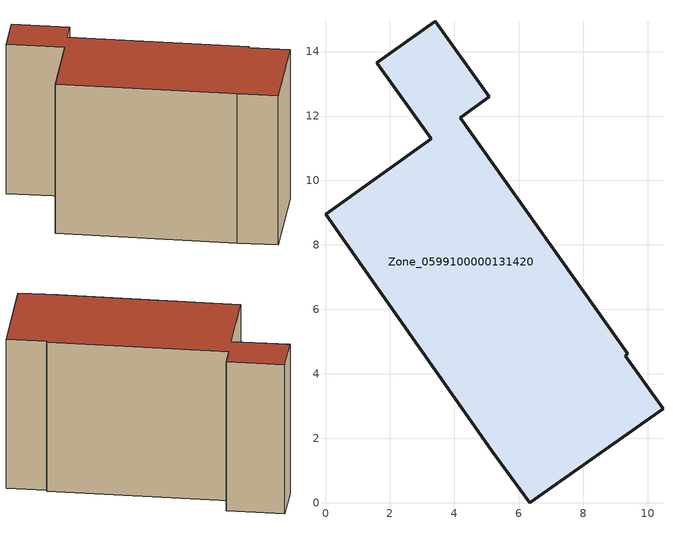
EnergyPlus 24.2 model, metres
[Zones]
Zone_0599100000131420
 floor ground (C_G): 3.28,11.3 1.59,13.65 3.41,14.94 5.09,12.59 4.18,11.94 9.39,4.63 9.3,4.57 10.47,2.92 6.34,0 5.16,1.61 0,8.96 z0
 wall outside (C_F): 5.09,12.59 3.41,14.94 1.59,13.65 3.28,11.3 0,8.96 5.16,1.61 6.34,0 10.47,2.92 9.3,4.57 9.39,4.63 4.18,11.94 5.09,12.59 z0:8.18
 roof outside (C_R): 10.47,2.92 9.3,4.57 9.39,4.63 4.18,11.94 5.09,12.59 3.41,14.94 1.59,13.65 3.28,11.3 0,8.96 5.16,1.61 6.34,0 z8.18
[BUILDING]
Pand.0599100000131420: North Axis=0; Terrain=City; Loads Convergence Tolerance Value=0.04; Temperature Convergence Tolerance Value=0.4; Solar Distribution=FullExterior; Maximum Number of Warmup Days=25; Minimum Number of Warmup Days=1
[Site:Location]
Rotterdam.The.Hague.AP_ZH_NLD Design_Conditions: Latitude=51.96; Longitude=4.45; Time Zone=1; Elevation=-4.5
[SITE:GROUNDTEMPERATURE:BUILDINGSURFACE]
18, 18, 18, 18, 18, 18, 18, 18, 18, 18, 18, 18
[MATERIAL] Thermal Absorptance=0.9; Solar Absorptance=0.7; Visible Absorptance=0.7
Name | Roughness | Thickness | Conductivity | Density | Specific Heat
G.TI.1975-1991 | MediumSmooth | 0.15 | 0.288461 | 540 | 1210
F.TI.1975-1991 | Rough | 0.3 | 0.230769 | 1920 | 840
R.TI.1975-1991 | MediumRough | 0.2 | 0.153846 | 1500 | 1000
[CONSTRUCTION]
C_G: G.TI.1975-1991
C_F: F.TI.1975-1991
C_R: R.TI.1975-1991
[ZONE]
Zone_0599100000131420: Type=1; Multiplier=1; Ceiling Height=Autocalculate; Volume=Autocalculate; Floor Area=autocalculate; Part of Total Floor Area=Yes
[ZONEINFILTRATION:DESIGNFLOWRATE]
Infil_Zone_0599100000131420: Zone or ZoneList or Space or SpaceList=Zone_0599100000131420; Schedule=AlwaysOn; Design Flow Rate Calculation Method=Flow/Area; Flow Rate per Floor Area=0.003; Constant Term Coefficient=1; Temperature Term Coefficient=0; Velocity Term Coefficient=0; Velocity Squared Term Coefficient=0
[HVACTEMPLATE:ZONE:IDEALLOADSAIRSYSTEM]
Zone_0599100000131420: Maximum Heating Supply Air Temperature=50; Minimum Cooling Supply Air Temperature=13; Maximum Heating Supply Air Humidity Ratio=0.0156; Minimum Cooling Supply Air Humidity Ratio=0.0077; Heating Limit=NoLimit; Cooling Limit=NoLimit; Dehumidification Control Type=ConstantSensibleHeatRatio; Cooling Sensible Heat Ratio=0.7; Dehumidification Setpoint=60; Humidification Control Type=None; Humidification Setpoint=30; Outdoor Air Method=None; Outdoor Air Flow Rate per Person=0.00944; Outdoor Air Flow Rate per Zone Floor Area=0; Outdoor Air Flow Rate per Zone=0; Demand Controlled Ventilation Type=None; Outdoor Air Economizer Type=NoEconomizer; Heat Recovery Type=None; Sensible Heat Recovery Effectiveness=0.7; Latent Heat Recovery Effectiveness=0.65
[ZONECONTROL:THERMOSTAT]
ThermostatControl_Zone_0599100000131420: Zone or ZoneList=Zone_0599100000131420; Control Type Schedule=DualSetpointControlType; Control 1=Thermostat_Zone_0599100000131420; Temperature Difference Between Cutout And Setpoint=0
[THERMOSTATSETPOINT:DUALSETPOINT]
Thermostat_Zone_0599100000131420: Heating Setpoint Temperature Schedule=HeatingSetpoint_Zone_0599100000131420; Cooling Setpoint Temperature Schedule=CoolingSetpoint_Zone_0599100000131420
[SCHEDULE:COMPACT]
HeatingSetpoint_Zone_0599100000131420: Through: 12/31, For: AllDays, Until: 24:00, 21
CoolingSetpoint_Zone_0599100000131420: Through: 12/31, For: AllDays, Until: 24:00, 24
DualSetpointControlType: Through: 12/31, For: AllDays, Until: 24:00, 4
AlwaysOn: Through: 12/31, For: AllDays, Until: 24:00, 1
